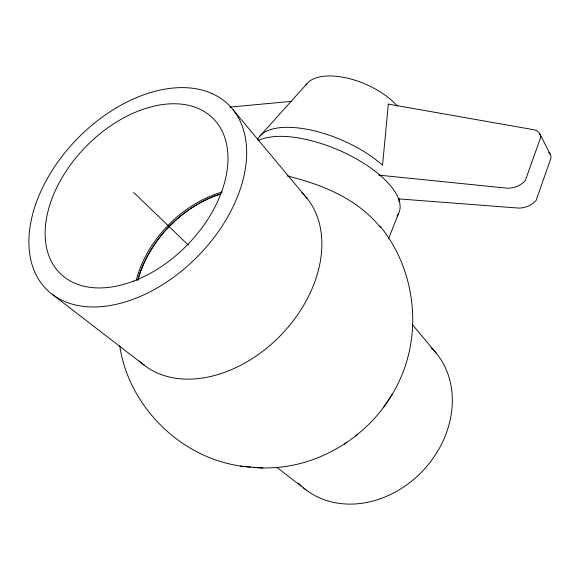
<?xml version="1.0" encoding="UTF-8"?>
<svg xmlns="http://www.w3.org/2000/svg" width="580" height="580" viewBox="0 0 580 580"><rect width="100%" height="100%" fill="white"/><g stroke="black" fill="none" stroke-linecap="round" stroke-linejoin="round"><path stroke-width="0.87" d="M388.325 104.117L382.532 165.307L380.632 163.567A77.002 32.929 23.1 0 0 308.161 129.492A77.002 32.929 23.1 0 0 257.65 139.613M137.881 280.263C142.325 263.82 150.785 248.726 161.262 235.386L161.893 234.559C176.363 217.601 194.568 203.812 215.419 195.714L220.56 194.22M388.513 238.8L398.438 213.744M253.141 467.306C313.164 473.215 373.041 436.631 398.54 382.532C422.885 332.42 415.367 269.163 380.009 226.106M383.409 407.493L392.058 394.473M161.262 235.386L161.893 234.559M259.463 136.626L306.849 83.81M344.426 444.091L347.05 442.192M355.576 435.979L357.193 434.819M229.803 107.126L291.689 101.326M398.554 198.882L517.773 208.017A18.814 14.232 -30.5 0 0 536.145 200.405L551 157.927A11.875 8.794 -29.1 0 0 548.68 152.322M119.668 345.615C129.173 409.502 185.796 462.927 250.48 467.052M240.258 466.218L262.747 468.089M378.726 175.117L506.123 188.087A19.285 14.848 -26.8 0 0 525.226 180.786L540.596 137.598A12.165 9.171 -26 0 0 533.643 129.702L388.23 104.096M287.042 175.899C321.683 184.259 357.664 198.868 380.408 227.404M52.258 294.35L144.739 365.603M276.631 467.226L306.022 489.868M133.632 192.43L188.435 245.188M233.145 109.837A129.63 84.158 -45.5 0 1 135.597 298.345A129.63 84.158 -45.5 0 1 44.587 183.65A129.63 84.158 -45.5 0 1 233.145 109.837L307.212 198.577M412.496 324.72L436.689 353.713M539.871 133.965L550.304 154.403M305.674 85.55A54.136 26.187 23.1 0 1 346.594 77.974A54.136 26.187 23.1 0 1 397.271 106.046M399.7 198.882A77.002 32.929 23.1 0 1 398.728 201.289M136.285 280.017A98.397 70.368 -45.9 0 1 222.263 192.009M431.099 347.572A94.859 79.134 -47.2 0 1 424.284 469.22A94.859 79.134 -47.2 0 1 303.412 487.78M301.527 486.127A94.859 79.134 -47.2 0 1 298.54 483.234M301.883 192.727A116.971 83.817 -45.9 0 1 280.995 335.008A116.971 83.817 -45.9 0 1 139.345 360.992M137.678 280.154A98.259 70.354 -45.9 0 1 220.762 193.887M396.966 215.992A81.04 33.886 23.1 0 0 364.479 163.77A81.04 33.886 23.1 0 0 273.064 136.684L267.322 137.554A81.04 33.886 23.1 0 0 257.998 140.78M133.581 281.119A108.873 70.622 -45.5 0 0 217.181 123.083A108.873 70.622 -45.5 0 0 58.899 183.338A108.873 70.622 -45.5 0 0 133.581 281.119"/></g></svg>
